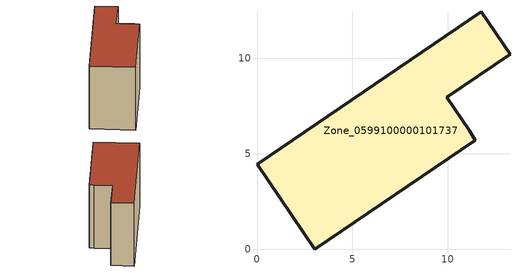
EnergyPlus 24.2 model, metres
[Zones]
Zone_0599100000101737
 floor ground (C_G): 11.42,5.71 3.03,0 0,4.46 11.74,12.43 13.25,10.2 9.94,7.96 11.12,6.23 z0
 wall outside (C_F): 11.74,12.43 0,4.46 3.03,0 11.42,5.71 11.12,6.23 9.94,7.96 13.25,10.2 11.74,12.43 z0:8.24
 roof outside (C_R): 3.03,0 11.42,5.71 11.12,6.23 9.94,7.96 13.25,10.2 11.74,12.43 0,4.46 z8.24
[BUILDING]
Pand.0599100000101737: North Axis=0; Terrain=City; Loads Convergence Tolerance Value=0.04; Temperature Convergence Tolerance Value=0.4; Solar Distribution=FullExterior; Maximum Number of Warmup Days=25; Minimum Number of Warmup Days=1
[Site:Location]
Rotterdam.The.Hague.AP_ZH_NLD Design_Conditions: Latitude=51.96; Longitude=4.45; Time Zone=1; Elevation=-4.5
[SITE:GROUNDTEMPERATURE:BUILDINGSURFACE]
18, 18, 18, 18, 18, 18, 18, 18, 18, 18, 18, 18
[MATERIAL] Thermal Absorptance=0.9; Solar Absorptance=0.7; Visible Absorptance=0.7
Name | Roughness | Thickness | Conductivity | Density | Specific Heat
G.TI.1975-1991 | MediumSmooth | 0.15 | 0.288461 | 540 | 1210
F.TI.1975-1991 | Rough | 0.3 | 0.230769 | 1920 | 840
R.TI.1975-1991 | MediumRough | 0.2 | 0.153846 | 1500 | 1000
[CONSTRUCTION]
C_G: G.TI.1975-1991
C_F: F.TI.1975-1991
C_R: R.TI.1975-1991
[ZONE]
Zone_0599100000101737: Type=1; Multiplier=1; Ceiling Height=Autocalculate; Volume=Autocalculate; Floor Area=autocalculate; Part of Total Floor Area=Yes
[ZONEINFILTRATION:DESIGNFLOWRATE]
Infil_Zone_0599100000101737: Zone or ZoneList or Space or SpaceList=Zone_0599100000101737; Schedule=AlwaysOn; Design Flow Rate Calculation Method=Flow/Area; Flow Rate per Floor Area=0.003; Constant Term Coefficient=1; Temperature Term Coefficient=0; Velocity Term Coefficient=0; Velocity Squared Term Coefficient=0
[HVACTEMPLATE:ZONE:IDEALLOADSAIRSYSTEM]
Zone_0599100000101737: Maximum Heating Supply Air Temperature=50; Minimum Cooling Supply Air Temperature=13; Maximum Heating Supply Air Humidity Ratio=0.0156; Minimum Cooling Supply Air Humidity Ratio=0.0077; Heating Limit=NoLimit; Cooling Limit=NoLimit; Dehumidification Control Type=ConstantSensibleHeatRatio; Cooling Sensible Heat Ratio=0.7; Dehumidification Setpoint=60; Humidification Control Type=None; Humidification Setpoint=30; Outdoor Air Method=None; Outdoor Air Flow Rate per Person=0.00944; Outdoor Air Flow Rate per Zone Floor Area=0; Outdoor Air Flow Rate per Zone=0; Demand Controlled Ventilation Type=None; Outdoor Air Economizer Type=NoEconomizer; Heat Recovery Type=None; Sensible Heat Recovery Effectiveness=0.7; Latent Heat Recovery Effectiveness=0.65
[ZONECONTROL:THERMOSTAT]
ThermostatControl_Zone_0599100000101737: Zone or ZoneList=Zone_0599100000101737; Control Type Schedule=DualSetpointControlType; Control 1=Thermostat_Zone_0599100000101737; Temperature Difference Between Cutout And Setpoint=0
[THERMOSTATSETPOINT:DUALSETPOINT]
Thermostat_Zone_0599100000101737: Heating Setpoint Temperature Schedule=HeatingSetpoint_Zone_0599100000101737; Cooling Setpoint Temperature Schedule=CoolingSetpoint_Zone_0599100000101737
[SCHEDULE:COMPACT]
HeatingSetpoint_Zone_0599100000101737: Through: 12/31, For: AllDays, Until: 24:00, 21
CoolingSetpoint_Zone_0599100000101737: Through: 12/31, For: AllDays, Until: 24:00, 24
DualSetpointControlType: Through: 12/31, For: AllDays, Until: 24:00, 4
AlwaysOn: Through: 12/31, For: AllDays, Until: 24:00, 1
